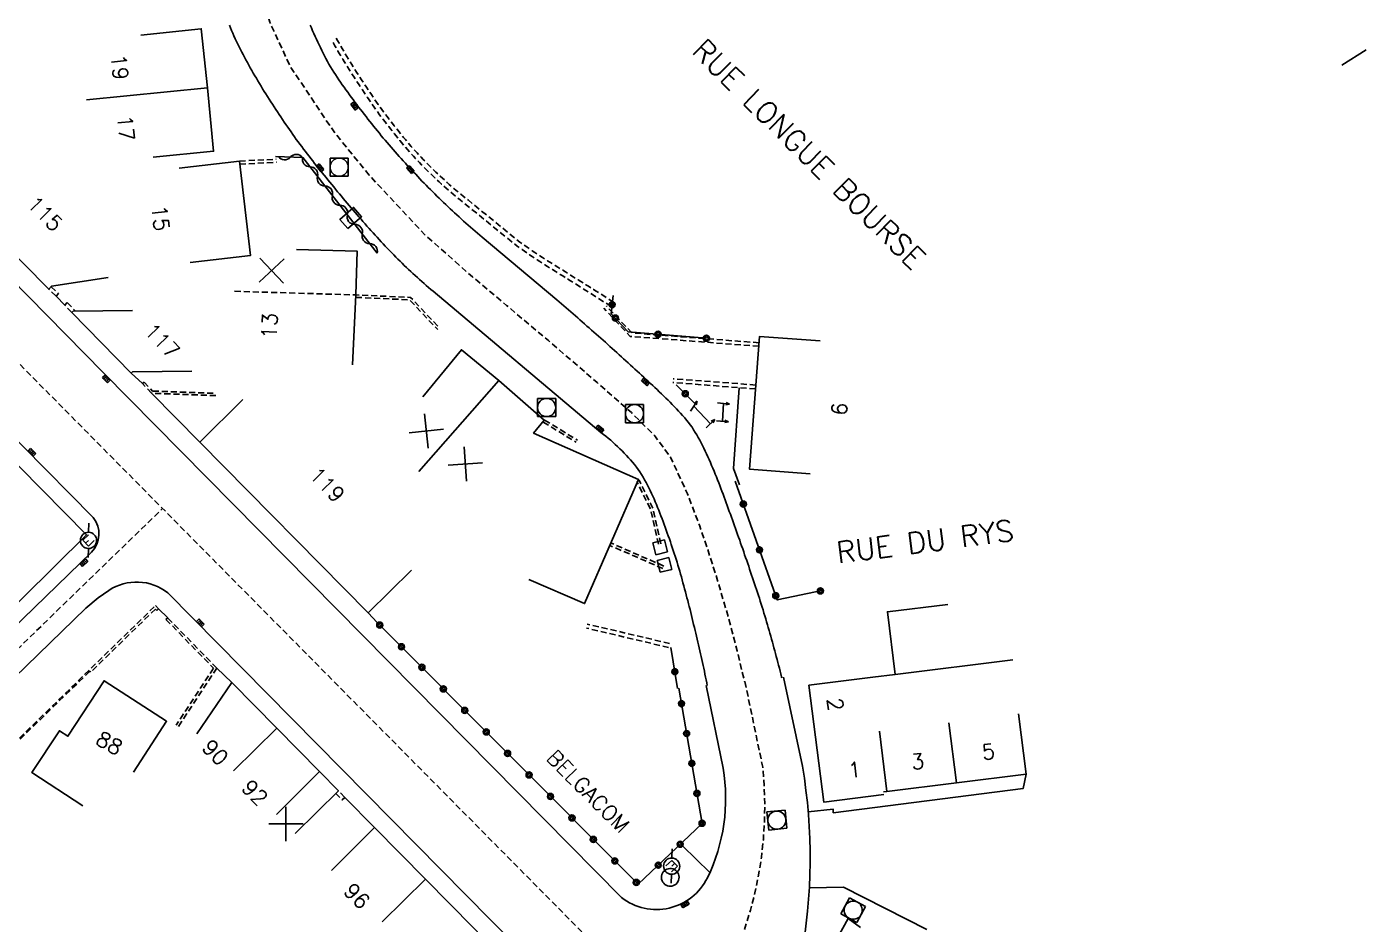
# Model space of a CAD drawing. Header units: millimetres. Extents: x 155999 to 157000, y 122000 to 123000.
# Drawn here: x 156889.7 to 157000, y 122399.7 to 122473.6 of the extents above; entities that cross this region are included whole.
import ezdxf
from ezdxf.enums import TextEntityAlignment as Align

# ---------------------------------------------------------------- set-up
doc = ezdxf.new("R2010")
doc.units = ezdxf.units.MM
doc.linetypes.add('DASHED', pattern=[0.75, 0.5, -0.25])
doc.layers.get('0').update_dxf_attribs({"linetype": 'CONTINUOUS'})
for name, color, linetype in [('W0001', 6, 'DASHED'), ('W0008', 7, 'CONTINUOUS'), ('W0100', 7, 'CONTINUOUS'), ('W0105', 7, 'CONTINUOUS'), ('W0112', 1, 'DASHED'), ('W0310', 3, 'CONTINUOUS'), ('W0322', 7, 'CONTINUOUS'), ('W0334', 7, 'CONTINUOUS'), ('W0400', 7, 'CONTINUOUS'), ('W0420', 7, 'CONTINUOUS'), ('W0471', 7, 'CONTINUOUS'), ('W0984', 7, 'CONTINUOUS'), ('W0989', 7, 'CONTINUOUS'), ('W0991', 7, 'CONTINUOUS'), ('W1102', 7, 'CONTINUOUS'), ('W1471', 7, 'CONTINUOUS')]:
    doc.layers.add(name, color=color, linetype=linetype)
doc.styles.get("Standard").update_dxf_attribs({"font": 'romans.shx', "width": 0.85})

# ---------------------------------------------------------------- blocks, each defined once
blk = doc.blocks.new('t991o')
at = {"color": 0, "linetype": 'Continuous'}
for p, q in [((-1, 1), (1, -1)), ((-1, -1), (1, 1))]:
    blk.add_line(p, q, dxfattribs=at)
blk = doc.blocks.new('t322o')
at = {"color": 0, "linetype": 'Continuous'}
for radius in [0.25, 0.15]:
    blk.add_circle((0, 0), radius, dxfattribs=at)
blk = doc.blocks.new('T400')
for p, q in [((-0.15, 0.3), (0.15, 0.3)), ((-0.15, -0.25), (-0.15, 0.3)), ((-0.15, 0.15), (0.15, 0.15)), ((-0.15, 0), (0.15, 0)), ((0.15, 0.3), (0.15, -0.25)), ((-0.15, -0.15), (0.15, -0.15)), ((-0.15, -0.25), (-0.15, -0.3)), ((-0.15, -0.3), (0.15, -0.3)), ((0.15, -0.3), (0.15, -0.25))]:
    blk.add_line(p, q)
blk = doc.blocks.new('T471')
for p, q in [((-0.333334, 0.333334), (-0.333334, -0.333334)), ((-0.333334, 0.333334), (0.333334, 0.333334)), ((-0.333334, 0), (0, 0)), ((0.500001, 0.500001), (1.000002, 1.000002)), ((-0.500001, -0.500001), (-1.000002, -1.000002)), ((-0.333334, -0.333334), (0.333334, -0.333334))]:
    blk.add_line(p, q)
blk.add_ellipse((0, 0), major_axis=(0.471405, 0.471405), ratio=1, start_param=5.4977871438, end_param=11.780972451)
blk = doc.blocks.new('T420')
for p, q in [((0.75, 0.75), (-0.75, 0.75)), ((-0.75, 0.75), (-0.75, -0.75)), ((0.75, 0.75), (0.75, -0.75)), ((0.75, -0.75), (-0.75, -0.75))]:
    blk.add_line(p, q)
blk.add_ellipse((0, 0), major_axis=(-0.53, 0.53), ratio=1, start_param=3.926991, end_param=10.210176)
blk = doc.blocks.new('t105o')
for p, q in [((-0.5, 0), (0.5, 0)), ((0.5, 0), (0.2, 0.1)), ((0.5, 0), (0.2, -0.1))]:
    blk.add_line(p, q)
blk = doc.blocks.new('t112o')
at = {"color": 0, "linetype": 'Continuous'}
for p, q in [((-0.5, 0.5), (0.5, 0.5)), ((-0.5, -0.5), (-0.5, 0.5)), ((0.5, 0.5), (0.5, -0.5)), ((0.5, -0.5), (-0.5, -0.5))]:
    blk.add_line(p, q, dxfattribs=at)
blk = doc.blocks.new('t310o')
at = {"color": 0, "linetype": 'Continuous'}
for centre, start, end in [((-0.5, 0.38), 216.8699, 323.1304), ((0.5, -0.37), 36.8699, 143.1303)]:
    blk.add_arc(centre, 0.625, start, end, dxfattribs=at)
blk = doc.blocks.new('T1471')
at = {"color": 0, "linetype": 'Continuous', "flags": 128}
blk.add_lwpolyline([(-0.75, -0.5), (-0.75, 0.5), (0.75, 0.5), (0.75, -0.5), (-0.75, -0.5)], dxfattribs=at)

msp = doc.modelspace()

# ---------------------------------------------------------------- linework, layer by layer
at = {"layer": 'W0001', "flags": 128}
for points in [[(157000, 122333.19), (156935.62, 122398.87), (156822.82, 122512.75), (156740.96, 122593.04), (156629.21, 122701.82, 0.081137), (156623.14, 122705.52, -0.062082), (156617.07, 122709.22), (156608.76, 122715.92, -0.05496), (156603.95, 122720.62, 0.055454), (156599.15, 122725.32), (156494.7, 122804.82), (156462.71, 122812.33)], [(156948.84, 122419.68), (156950.31, 122412.63, -0.191256), (156944.01, 122390.31)]]:
    msp.add_lwpolyline(points, format="xyb", dxfattribs=at)
for points in [[(157000, 122631.13), (156942.49, 122587.71), (156932.78, 122577.67), (156928.49, 122571.97), (156925.25, 122566.5), (156920.77, 122555.94), (156917.31, 122547.12), (156914.32, 122539.08), (156912.04, 122532.22), (156909.01, 122521.64), (156907.83, 122515.5), (156907.29, 122510.14), (156906.78, 122503.35), (156906.67, 122497.11), (156906.94, 122490.28), (156907.49, 122484.01), (156908.28, 122478.98), (156909.72, 122473.98), (156911.39, 122470.35), (156915.01, 122464.94), (156917.89, 122461.39), (156922.49, 122456.46), (156926.4, 122453.02), (156929.21, 122450.66), (156932.66, 122447.76), (156936.68, 122444.3), (156939.49, 122441.83), (156941.43, 122439.91), (156942.71, 122438.16), (156944.11, 122435.15), (156945.09, 122432.57), (156945.95, 122430.04), (156946.59, 122428.01), (156947.51, 122424.86), (156948.2, 122422.21), (156948.81, 122419.68)], [(156885.67, 122419.19), (156900.89, 122433.93)]]:
    msp.add_lwpolyline(points, dxfattribs=at)
at = {"layer": 'W0008'}
for points in [[(156945.66, 122419.36), (156947.04, 122412.55, -0.157084), (156945.75, 122403.53, -0.477007), (156938.69, 122401.91), (156895.99, 122445.14), (156859.14, 122482.64), (156837.83, 122504.07, -0.441676), (156837.74, 122512.49), (156858.45, 122526.19)], [(156884.65, 122420.29), (156895.04, 122430.33, 0.37885), (156895.17, 122433.19), (156889.37, 122439.06), (156853.1, 122475.9), (156833.94, 122495.39, 0.101272), (156832.66, 122496.34, 0.201604), (156830.9, 122496.45, 0.236509), (156829.31, 122494.69), (156829.02, 122494.78), (156821.56, 122470.08)], [(156920.33, 122356.15), (156926.56, 122365.31), (156938.97, 122383.47, 0.338669), (156938.76, 122389.08), (156927.89, 122400.06), (156901.31, 122426.99, 0.325745), (156896.46, 122427.19), (156895.58, 122426.58), (156894.57, 122425.74), (156886.69, 122418.09)], [(157000, 122339.69), (156971.04, 122369.19), (156953.56, 122386.87, -0.298087), (156952.06, 122392.11), (156953.44, 122396.82, 0.088374), (156953.58, 122412.71), (156952.02, 122420.05)]]:
    msp.add_lwpolyline(points, format="xyb", dxfattribs=at)
at = {"layer": 'W0008', "flags": 128}
for points in [[(156906.39, 122473.73), (156906.48, 122473.51), (156906.57, 122473.28), (156906.67, 122473.06), (156906.77, 122472.84), (156906.87, 122472.61), (156906.97, 122472.39), (156907.08, 122472.18), (156907.19, 122471.96), (156907.3, 122471.74), (156907.41, 122471.52), (156907.52, 122471.31), (156907.64, 122471.09), (156907.75, 122470.88), (156907.87, 122470.66), (156907.99, 122470.45), (156908.11, 122470.23), (156908.23, 122470.01), (156908.36, 122469.79), (156908.48, 122469.57), (156908.61, 122469.36), (156908.74, 122469.14), (156908.87, 122468.92), (156909, 122468.71), (156909.13, 122468.49), (156909.26, 122468.28), (156909.39, 122468.07), (156909.53, 122467.85), (156909.66, 122467.64), (156909.8, 122467.43), (156909.94, 122467.22), (156910.07, 122467.01), (156910.21, 122466.8), (156910.35, 122466.59), (156910.49, 122466.38), (156910.63, 122466.17), (156910.77, 122465.96), (156910.9, 122465.75), (156911.04, 122465.55), (156911.19, 122465.34), (156911.33, 122465.14), (156911.47, 122464.94), (156911.61, 122464.73), (156911.76, 122464.53), (156911.9, 122464.33), (156912.05, 122464.13), (156912.2, 122463.93), (156912.35, 122463.73), (156912.5, 122463.53), (156912.65, 122463.33), (156912.8, 122463.13), (156912.95, 122462.94), (156913.11, 122462.74), (156913.26, 122462.55), (156913.41, 122462.35), (156913.57, 122462.15), (156913.72, 122461.96), (156913.88, 122461.77), (156914.03, 122461.57), (156914.19, 122461.38), (156914.35, 122461.18), (156914.5, 122460.99), (156914.66, 122460.8), (156914.82, 122460.6), (156914.98, 122460.41), (156915.13, 122460.22), (156915.29, 122460.02), (156915.45, 122459.83), (156915.61, 122459.64), (156915.77, 122459.45), (156915.93, 122459.26), (156916.09, 122459.07), (156916.25, 122458.88), (156916.41, 122458.69), (156916.57, 122458.5), (156916.74, 122458.31), (156916.9, 122458.12), (156917.06, 122457.94), (156917.23, 122457.75), (156917.39, 122457.56), (156917.56, 122457.37), (156917.72, 122457.19), (156917.89, 122457), (156918.05, 122456.82), (156918.22, 122456.63), (156918.39, 122456.45), (156918.56, 122456.27), (156918.72, 122456.08), (156918.89, 122455.9), (156919.06, 122455.72), (156919.23, 122455.54), (156919.41, 122455.35), (156919.58, 122455.17), (156919.75, 122455), (156919.92, 122454.82), (156920.09, 122454.64), (156920.26, 122454.47), (156920.44, 122454.3), (156920.61, 122454.13), (156920.79, 122453.95), (156920.97, 122453.78), (156921.14, 122453.61), (156921.32, 122453.45), (156921.5, 122453.28), (156921.68, 122453.11), (156921.87, 122452.95), (156922.05, 122452.78), (156922.23, 122452.62), (156922.42, 122452.46), (156922.6, 122452.3), (156922.79, 122452.14), (156922.97, 122451.98), (156923.16, 122451.82), (156936.99, 122440.2), (156937.2, 122440.04), (156937.4, 122439.88), (156937.59, 122439.72), (156937.79, 122439.55), (156937.98, 122439.38), (156938.17, 122439.21), (156938.36, 122439.04), (156938.54, 122438.86), (156938.72, 122438.68), (156938.9, 122438.5), (156939.08, 122438.31), (156939.25, 122438.12), (156939.42, 122437.93), (156939.58, 122437.74), (156939.74, 122437.55), (156939.9, 122437.35), (156940.05, 122437.15), (156940.19, 122436.95), (156940.33, 122436.74), (156940.46, 122436.52), (156940.58, 122436.3), (156940.7, 122436.08), (156940.82, 122435.86), (156940.93, 122435.63), (156941.05, 122435.41), (156941.15, 122435.18), (156941.26, 122434.95), (156941.36, 122434.72), (156941.46, 122434.49), (156941.56, 122434.26), (156941.65, 122434.03), (156941.75, 122433.8), (156941.84, 122433.56), (156941.93, 122433.33), (156942.02, 122433.09), (156942.11, 122432.86), (156942.19, 122432.62), (156942.28, 122432.39), (156942.36, 122432.15), (156942.45, 122431.91), (156942.53, 122431.68), (156942.62, 122431.44), (156942.7, 122431.2), (156942.78, 122430.96), (156942.86, 122430.72), (156942.94, 122430.48), (156943.02, 122430.24), (156943.1, 122430), (156943.17, 122429.76), (156943.25, 122429.52), (156943.32, 122429.27), (156943.39, 122429.03), (156943.47, 122428.79), (156943.54, 122428.54), (156943.61, 122428.3), (156943.67, 122428.06), (156943.74, 122427.81), (156943.81, 122427.57), (156943.87, 122427.33), (156943.94, 122427.08), (156944, 122426.84), (156944.07, 122426.59), (156944.13, 122426.35), (156944.19, 122426.1), (156944.26, 122425.86), (156944.32, 122425.61), (156944.38, 122425.36), (156944.44, 122425.12), (156944.5, 122424.87), (156944.56, 122424.63), (156944.62, 122424.38), (156944.68, 122424.14), (156944.74, 122423.9), (156944.8, 122423.66), (156944.86, 122423.42), (156944.92, 122423.18), (156944.97, 122422.94), (156945.03, 122422.7), (156945.08, 122422.46), (156945.14, 122422.22), (156945.19, 122421.98), (156945.24, 122421.74), (156945.3, 122421.5), (156945.35, 122421.26), (156945.4, 122421.02), (156945.45, 122420.78), (156945.5, 122420.54), (156945.55, 122420.3), (156945.6, 122420.06), (156945.65, 122419.82), (156945.7, 122419.58), (156945.74, 122419.37)], [(156913.04, 122473.74), (156913.14, 122473.5), (156913.24, 122473.27), (156913.34, 122473.04), (156913.45, 122472.8), (156913.55, 122472.57), (156913.66, 122472.34), (156913.77, 122472.11), (156913.88, 122471.88), (156913.99, 122471.65), (156914.1, 122471.43), (156914.22, 122471.2), (156914.34, 122470.98), (156914.46, 122470.75), (156914.59, 122470.53), (156914.71, 122470.31), (156914.85, 122470.09), (156914.98, 122469.87), (156915.12, 122469.66), (156915.26, 122469.45), (156915.4, 122469.23), (156915.55, 122469.03), (156915.69, 122468.82), (156915.84, 122468.62), (156915.98, 122468.41), (156916.13, 122468.21), (156916.28, 122468), (156916.43, 122467.8), (156916.58, 122467.6), (156916.73, 122467.39), (156916.88, 122467.19), (156917.03, 122466.99), (156917.18, 122466.79), (156917.34, 122466.59), (156917.49, 122466.39), (156917.64, 122466.2), (156917.8, 122466), (156917.95, 122465.8), (156918.11, 122465.6), (156918.27, 122465.41), (156918.42, 122465.21), (156918.58, 122465.02), (156918.74, 122464.83), (156918.9, 122464.63), (156919.06, 122464.44), (156919.22, 122464.25), (156919.39, 122464.06), (156919.55, 122463.87), (156919.71, 122463.68), (156919.88, 122463.49), (156920.04, 122463.3), (156920.21, 122463.11), (156920.37, 122462.92), (156920.54, 122462.74), (156920.71, 122462.55), (156920.88, 122462.37), (156921.04, 122462.18), (156921.21, 122462), (156921.38, 122461.81), (156921.55, 122461.63), (156921.73, 122461.45), (156921.9, 122461.27), (156922.07, 122461.09), (156922.25, 122460.9), (156922.42, 122460.72), (156922.6, 122460.55), (156922.77, 122460.37), (156922.95, 122460.19), (156923.13, 122460.01), (156923.3, 122459.84), (156923.48, 122459.66), (156923.66, 122459.48), (156923.84, 122459.31), (156924.02, 122459.14), (156924.2, 122458.96), (156924.39, 122458.79), (156924.57, 122458.62), (156924.75, 122458.45), (156924.94, 122458.28), (156925.12, 122458.11), (156925.31, 122457.94), (156925.49, 122457.77), (156925.68, 122457.6), (156925.87, 122457.43), (156926.06, 122457.26), (156926.25, 122457.1), (156926.44, 122456.93), (156926.63, 122456.77), (156926.82, 122456.6), (156927.01, 122456.44), (156927.2, 122456.28), (156933.34, 122451.12), (156933.54, 122450.95), (156933.73, 122450.79), (156933.92, 122450.62), (156934.11, 122450.46), (156934.31, 122450.29), (156934.5, 122450.13), (156934.69, 122449.96), (156934.88, 122449.8), (156935.07, 122449.63), (156935.26, 122449.46), (156935.45, 122449.3), (156935.64, 122449.13), (156935.83, 122448.96), (156936.02, 122448.8), (156936.21, 122448.63), (156936.4, 122448.46), (156936.59, 122448.29), (156936.78, 122448.13), (156936.97, 122447.96), (156937.16, 122447.79), (156937.35, 122447.62), (156937.54, 122447.45), (156937.73, 122447.28), (156937.92, 122447.11), (156938.1, 122446.94), (156938.29, 122446.77), (156938.48, 122446.6), (156938.67, 122446.43), (156938.85, 122446.26), (156939.04, 122446.09), (156939.23, 122445.92), (156939.41, 122445.75), (156939.6, 122445.58), (156939.78, 122445.42), (156939.96, 122445.25), (156940.15, 122445.08), (156940.33, 122444.91), (156940.52, 122444.74), (156940.7, 122444.57), (156940.88, 122444.41), (156941.07, 122444.24), (156941.25, 122444.07), (156941.43, 122443.89), (156941.61, 122443.72), (156941.79, 122443.55), (156941.97, 122443.38), (156942.15, 122443.2), (156942.33, 122443.03), (156942.51, 122442.85), (156942.68, 122442.68), (156942.86, 122442.5), (156943.03, 122442.32), (156943.2, 122442.14), (156943.37, 122441.96), (156943.55, 122441.78), (156943.71, 122441.6), (156943.88, 122441.41), (156944.04, 122441.22), (156944.19, 122441.02), (156944.34, 122440.82), (156944.49, 122440.62), (156944.62, 122440.41), (156944.75, 122440.2), (156944.88, 122439.99), (156945, 122439.77), (156945.12, 122439.56), (156945.24, 122439.34), (156945.35, 122439.12), (156945.47, 122438.9), (156945.58, 122438.66), (156945.69, 122438.43), (156945.8, 122438.2), (156945.9, 122437.96), (156946, 122437.72), (156946.1, 122437.48), (156946.2, 122437.25), (156946.3, 122437.01), (156946.39, 122436.77), (156946.49, 122436.53), (156946.59, 122436.29), (156946.68, 122436.05), (156946.77, 122435.82), (156946.86, 122435.59), (156946.95, 122435.35), (156947.04, 122435.11), (156947.12, 122434.88), (156947.21, 122434.64), (156947.3, 122434.41), (156947.38, 122434.17), (156947.47, 122433.93), (156947.55, 122433.7), (156947.64, 122433.46), (156947.73, 122433.22), (156947.81, 122432.99), (156947.9, 122432.75), (156947.99, 122432.51), (156948.07, 122432.28), (156948.16, 122432.04), (156948.24, 122431.8), (156948.32, 122431.57), (156948.41, 122431.33), (156948.49, 122431.09), (156948.57, 122430.85), (156948.66, 122430.61), (156948.74, 122430.37), (156948.82, 122430.13), (156948.9, 122429.89), (156948.99, 122429.66), (156949.07, 122429.42), (156949.15, 122429.18), (156949.23, 122428.94), (156949.31, 122428.7), (156949.39, 122428.46), (156949.47, 122428.22), (156949.56, 122427.98), (156949.64, 122427.74), (156949.71, 122427.5), (156949.79, 122427.26), (156949.87, 122427.02), (156949.95, 122426.78), (156950.03, 122426.54), (156950.1, 122426.3), (156950.18, 122426.06), (156950.26, 122425.82), (156950.33, 122425.58), (156950.4, 122425.33), (156950.48, 122425.09), (156950.55, 122424.85), (156950.62, 122424.61), (156950.69, 122424.37), (156950.76, 122424.14), (156950.83, 122423.9), (156950.9, 122423.66), (156950.97, 122423.42), (156951.03, 122423.18), (156951.1, 122422.94), (156951.17, 122422.71), (156951.23, 122422.47), (156951.3, 122422.23), (156951.36, 122421.99), (156951.42, 122421.75), (156951.49, 122421.51), (156951.55, 122421.27), (156951.61, 122421.03), (156951.68, 122420.79), (156951.74, 122420.55), (156951.8, 122420.31), (156951.86, 122420.07), (156951.88, 122419.99)]]:
    msp.add_lwpolyline(points, dxfattribs=at)
at = {"layer": 'W0100', "flags": 128}
for points in [[(156899.1, 122472.92), (156904.07, 122473.44), (156904.58, 122468.56), (156905.09, 122463.35), (156900.11, 122462.86)], [(156902.26, 122461.97), (156907.22, 122462.54), (156908.12, 122454.76), (156903.16, 122454.19)], [(156916.54, 122445.76), (156916.81, 122451.52), (156916.92, 122455.11), (156911.93, 122455.26)], [(156955.04, 122447.74), (156950.05, 122448.11), (156949.23, 122437.17), (156954.21, 122436.79)], [(156922.33, 122443.14), (156925.49, 122447.01), (156928.59, 122444.48), (156932.31, 122441.21), (156931.44, 122440.14), (156940.09, 122436.32), (156935.64, 122426.11), (156931.06, 122428.1)], [(156948.38, 122443.88), (156947.9, 122437.23), (156948.4, 122435.89)], [(156946, 122440.92), (156944.63, 122442.37)], [(156947.08, 122442.58), (156946.99, 122441.12)], [(156960.29, 122410.38), (156955.33, 122409.76), (156954.11, 122419.38), (156959.36, 122420.04), (156961.22, 122420.27), (156960.58, 122425.43), (156965.54, 122426.04)]]:
    msp.add_lwpolyline(points, dxfattribs=at)
at = {"layer": 'W0100'}
for points in [[(156896.42, 122452.95), (156891.74, 122452.23), (156891.51, 122451.99), (156881.1, 122462.52), (156881.34, 122462.76), (156886.01, 122463.48)], [(156903.29, 122445.25), (156898.42, 122445.19), (156898.29, 122445.09), (156893.41, 122450.08), (156893.53, 122450.19), (156898.41, 122450.24)], [(156884.02, 122421.31), (156894.63, 122431.78), (156885.44, 122441.08), (156885.17, 122439.95), (156880.2, 122441.17), (156881.25, 122445.27), (156877.13, 122449.43)], [(156921.38, 122428.86), (156917.82, 122425.35), (156903.95, 122439.41), (156907.51, 122442.92)], [(156898.49, 122412.23), (156901.22, 122416.42), (156896.07, 122419.76), (156893.1, 122415.18), (156892.39, 122415.64), (156890.13, 122412.19), (156894.31, 122409.45)], [(156911.82, 122407.18), (156915.37, 122410.7), (156913.81, 122412.27), (156910.29, 122415.85), (156906.58, 122419.6), (156903.72, 122415.38)], [(156972, 122412.06), (156966.25, 122411.34), (156960.53, 122410.64), (156960.26, 122410.61)], [(156929.74, 122381.73), (156933.87, 122378.92), (156938.08, 122385.09), (156937.87, 122387.88), (156935.64, 122390.18), (156928.43, 122397.38), (156926.49, 122399.41), (156922.54, 122403.42), (156918.35, 122407.66), (156914.8, 122404.14)]]:
    msp.add_lwpolyline(points, dxfattribs=at)
msp.add_lwpolyline([(156942.7, 122402.84, 5.975227), (156942.25, 122402.99, 0.167358)], format="xyb", close=True, dxfattribs=at)
at = {"layer": 'W0112', "flags": 128}
for points in [[(156937.84, 122450.57), (156937.63, 122450.7), (156937.42, 122450.83), (156937.21, 122450.96), (156937, 122451.1), (156936.79, 122451.23), (156936.58, 122451.36), (156936.37, 122451.49), (156936.16, 122451.63), (156935.95, 122451.76), (156935.74, 122451.89), (156935.53, 122452.02), (156935.32, 122452.15), (156935.11, 122452.29), (156934.9, 122452.42), (156934.69, 122452.55), (156934.48, 122452.68), (156934.27, 122452.81), (156934.06, 122452.95), (156933.84, 122453.08), (156933.63, 122453.21), (156933.42, 122453.34), (156933.21, 122453.47), (156933, 122453.61), (156932.79, 122453.74), (156932.58, 122453.87), (156932.37, 122454.01), (156932.16, 122454.14), (156931.95, 122454.28), (156931.74, 122454.42), (156931.53, 122454.55), (156931.32, 122454.69), (156931.11, 122454.83), (156930.9, 122454.97), (156930.7, 122455.11), (156930.49, 122455.25), (156930.28, 122455.4), (156930.08, 122455.54), (156925.78, 122459.03), (156925.59, 122459.18), (156925.39, 122459.34), (156925.19, 122459.5), (156925, 122459.66), (156924.81, 122459.82), (156924.61, 122459.99), (156924.42, 122460.15), (156924.23, 122460.32), (156924.04, 122460.48), (156923.86, 122460.65), (156923.67, 122460.82), (156923.49, 122460.99), (156923.3, 122461.17), (156923.12, 122461.34), (156922.94, 122461.52), (156922.76, 122461.69), (156922.58, 122461.87), (156922.4, 122462.05), (156922.22, 122462.23), (156922.05, 122462.41), (156921.88, 122462.58), (156921.72, 122462.76), (156921.55, 122462.94), (156921.39, 122463.12), (156921.22, 122463.31), (156921.06, 122463.49), (156920.9, 122463.68), (156920.74, 122463.86), (156920.58, 122464.05), (156920.43, 122464.24), (156920.27, 122464.42), (156920.12, 122464.61), (156919.96, 122464.8), (156919.81, 122465), (156919.66, 122465.19), (156919.51, 122465.38), (156919.36, 122465.57), (156919.21, 122465.77), (156919.06, 122465.97), (156918.91, 122466.16), (156918.76, 122466.36), (156918.61, 122466.56), (156918.47, 122466.76), (156918.32, 122466.97), (156918.18, 122467.17), (156918.04, 122467.37), (156917.9, 122467.58), (156917.76, 122467.78), (156917.62, 122467.99), (156917.48, 122468.19), (156917.34, 122468.4), (156917.21, 122468.61), (156917.07, 122468.81), (156916.93, 122469.02), (156916.8, 122469.23), (156916.66, 122469.44), (156916.53, 122469.65), (156916.39, 122469.86), (156916.26, 122470.08), (156916.12, 122470.29), (156915.99, 122470.51), (156915.85, 122470.73), (156915.72, 122470.94), (156915.59, 122471.16), (156915.46, 122471.38), (156915.33, 122471.6), (156915.2, 122471.82), (156915.08, 122472.04), (156914.95, 122472.26), (156914.83, 122472.49)], [(156938.05, 122450.91), (156937.84, 122451.04), (156937.63, 122451.17), (156937.42, 122451.3), (156937.21, 122451.44), (156937, 122451.57), (156936.79, 122451.7), (156936.58, 122451.83), (156936.37, 122451.96), (156936.16, 122452.1), (156935.95, 122452.23), (156935.74, 122452.36), (156935.53, 122452.49), (156935.32, 122452.62), (156935.11, 122452.76), (156934.9, 122452.89), (156934.69, 122453.02), (156934.48, 122453.15), (156934.27, 122453.29), (156934.06, 122453.42), (156933.85, 122453.55), (156933.64, 122453.68), (156933.43, 122453.81), (156933.22, 122453.95), (156933, 122454.08), (156932.79, 122454.21), (156932.58, 122454.34), (156932.37, 122454.48), (156932.17, 122454.61), (156931.96, 122454.75), (156931.75, 122454.89), (156931.54, 122455.02), (156931.33, 122455.16), (156931.13, 122455.3), (156930.92, 122455.44), (156930.72, 122455.58), (156930.51, 122455.73), (156930.32, 122455.86), (156926.04, 122459.34), (156925.84, 122459.5), (156925.64, 122459.65), (156925.45, 122459.81), (156925.26, 122459.97), (156925.06, 122460.13), (156924.87, 122460.29), (156924.69, 122460.45), (156924.5, 122460.62), (156924.31, 122460.78), (156924.13, 122460.95), (156923.94, 122461.12), (156923.76, 122461.29), (156923.58, 122461.46), (156923.4, 122461.63), (156923.22, 122461.8), (156923.04, 122461.98), (156922.86, 122462.15), (156922.68, 122462.33), (156922.51, 122462.51), (156922.34, 122462.68), (156922.17, 122462.86), (156922.01, 122463.03), (156921.85, 122463.21), (156921.68, 122463.39), (156921.52, 122463.57), (156921.36, 122463.75), (156921.2, 122463.94), (156921.05, 122464.12), (156920.89, 122464.31), (156920.74, 122464.49), (156920.58, 122464.68), (156920.43, 122464.87), (156920.28, 122465.06), (156920.12, 122465.25), (156919.97, 122465.44), (156919.82, 122465.63), (156919.67, 122465.82), (156919.52, 122466.01), (156919.38, 122466.21), (156919.23, 122466.4), (156919.08, 122466.6), (156918.94, 122466.8), (156918.79, 122467), (156918.65, 122467.2), (156918.51, 122467.4), (156918.37, 122467.6), (156918.23, 122467.8), (156918.09, 122468.01), (156917.95, 122468.21), (156917.81, 122468.42), (156917.68, 122468.62), (156917.54, 122468.83), (156917.4, 122469.03), (156917.27, 122469.24), (156917.13, 122469.45), (156917, 122469.65), (156916.87, 122469.86), (156916.73, 122470.08), (156916.59, 122470.29), (156916.46, 122470.5), (156916.33, 122470.72), (156916.19, 122470.93), (156916.06, 122471.15), (156915.93, 122471.37), (156915.81, 122471.58), (156915.68, 122471.8), (156915.55, 122472.02), (156915.43, 122472.24), (156915.3, 122472.46), (156915.18, 122472.68)], [(156907.23, 122462.54), (156910.24, 122462.69)], [(156907.24, 122462.29), (156910.26, 122462.44)], [(156906.82, 122451.82), (156916.81, 122451.52), (156921.31, 122451.32), (156923.69, 122448.8)], [(156916.81, 122451.32), (156921.22, 122451.12), (156923.55, 122448.66)], [(156949.99, 122447.29), (156939.4, 122448.11), (156937.22, 122450.42)], [(156950.01, 122447.58), (156939.53, 122448.39), (156937.43, 122450.61)], [(156949.72, 122443.78), (156942.91, 122444.31)], [(156949.75, 122444.1), (156942.93, 122444.62)], [(156932.24, 122441.05), (156934.94, 122439.39)], [(156932.35, 122441.22), (156935.05, 122439.56)], [(156941.72, 122430.99), (156941.07, 122433.88), (156939.94, 122436.17)], [(156941.93, 122431.03), (156941.27, 122433.95), (156940.13, 122436.26)], [(156942.17, 122429.2), (156937.85, 122431.07)], [(156942.08, 122429), (156937.76, 122430.87)], [(156942.64, 122422.82), (156935.86, 122424.42)], [(156942.56, 122422.49), (156935.79, 122424.09)]]:
    msp.add_lwpolyline(points, dxfattribs=at)
at = {"layer": 'W0112'}
for points in [[(156891.72, 122452.2), (156892.32, 122451.63), (156892.12, 122451.42), (156891.51, 122451.99)], [(156893.41, 122450.08), (156892.83, 122450.68), (156893.04, 122450.89), (156893.73, 122450.19)], [(156905.28, 122443.23), (156899.98, 122443.42), (156899.23, 122444.22), (156899.37, 122444.35), (156900.07, 122443.6), (156905.29, 122443.42)], [(156886.95, 122412.94), (156900.31, 122425.95), (156900.56, 122425.67), (156900.41, 122425.53), (156900.3, 122425.66), (156894.96, 122420.46), (156894.89, 122420.53), (156887.02, 122412.87)], [(156902.19, 122416), (156905.35, 122420.8), (156901.31, 122424.93), (156901.17, 122424.8), (156905.09, 122420.78), (156902.02, 122416.11)], [(156915.14, 122410.49), (156915.67, 122409.94), (156915.89, 122410.15), (156915.37, 122410.7)]]:
    msp.add_lwpolyline(points, dxfattribs=at)
at = {"layer": 'W0310', "flags": 128}
msp.add_lwpolyline([(156918.56, 122454.96), (156912.45, 122462.83), (156910.19, 122462.92)], dxfattribs=at)
at = {"layer": 'W0322', "flags": 128}
for points in [[(156937.99, 122451.47), (156937.84, 122449.97), (156939.24, 122448.48), (156945.69, 122447.95)], [(156944.67, 122442.63), (156943.19, 122444.13)], [(156948.05, 122436.18), (156951.5, 122426.41), (156955.3, 122427.2)], [(156942.75, 122422.48), (156943.29, 122419.12)]]:
    msp.add_lwpolyline(points, dxfattribs=at)
at = {"layer": 'W0322'}
msp.add_lwpolyline([(156943.4, 122419.13), (156945.31, 122408.01), (156940.05, 122403), (156918.56, 122424.55)], dxfattribs=at)
at = {"layer": 'W0334', "flags": 128}
for points in [[(156892.12, 122451.42), (156892.83, 122450.68)], [(156898.29, 122445.09), (156899.23, 122444.22)], [(156899.98, 122443.42), (156903.95, 122439.41)], [(156915.89, 122410.15), (156918.35, 122407.66)]]:
    msp.add_lwpolyline(points, dxfattribs=at)
at = {"layer": 'W0334'}
for points in [[(156901.31, 122424.93), (156900.56, 122425.67)], [(156918.56, 122424.55), (156917.82, 122425.35)], [(156906.58, 122419.6), (156905.35, 122420.8)], [(156972, 122412.06), (156971.74, 122410.88), (156956.12, 122408.88), (156956.11, 122409.17), (156954.05, 122408.97)], [(156943.7, 122406.15), (156945.96, 122403.98)], [(156954.15, 122402.7), (156956.97, 122402.76), (156963.81, 122399.27)], [(156952.14, 122390.73), (156957.33, 122400.17), (156958.36, 122399.45)]]:
    msp.add_lwpolyline(points, dxfattribs=at)
at = {"layer": 'W1102'}
for p, q in [((156971.37, 122417.02), (156972, 122412.06)), ((156906.73, 122412.34), (156910.29, 122415.85)), ((156959.93, 122415.6), (156960.53, 122410.64)), ((156965.63, 122416.3), (156966.25, 122411.34)), ((156910.27, 122408.74), (156913.81, 122412.27)), ((156918.98, 122399.91), (156922.54, 122403.42))]:
    msp.add_line(p, q, dxfattribs=at)
at = {"layer": 'W1102', "flags": 128}
for points in [[(157000, 122471.69), (156997.99, 122470.43)], [(156904.58, 122468.56), (156894.63, 122467.59)], [(156928.59, 122444.48), (156921.98, 122436.98)], [(156961.22, 122420.27), (156970.89, 122421.47)]]:
    msp.add_lwpolyline(points, dxfattribs=at)

# ---------------------------------------------------------------- block references
at = {"layer": 'W0105'}
for p, rotation in [((156944.63, 122442.37), 55.6056360514384), ((156947.08, 122442.58), 355.0234614031144), ((156946, 122440.92), 43.96044904701122), ((156946.99, 122441.12), 355.9683915748519)]:
    msp.add_blockref('t105o', p, dxfattribs=dict(at, rotation=rotation))
at = {"layer": 'W0112'}
for p, rotation in [((156941.86, 122430.74), 283.9677161075368), ((156942.22, 122429.29), 103.9677161076716)]:
    msp.add_blockref('t112o', p, dxfattribs=dict(at, rotation=rotation))
at = {"layer": 'W0310'}
for p, rotation in [((156911.41, 122462.87), 177.7185042879968), ((156913.04, 122462.07), 127.8365724615897), ((156914.26, 122460.49), 127.8365724615897), ((156915.49, 122458.91), 127.8365724615897), ((156916.72, 122457.33), 127.8365724615897), ((156917.95, 122455.75), 127.8365724615897)]:
    msp.add_blockref('t310o', p, dxfattribs=dict(at, rotation=rotation))
at = {"layer": 'W0322'}
for p in [(156937.91, 122450.72), (156943.93, 122443.38)]:
    msp.add_blockref('t322o', p, dxfattribs=at)
for p, rotation in [((156938.18, 122449.61), 313.2277530000464), ((156941.69, 122448.28), 355.2816301802923), ((156945.67, 122447.95), 355.2816301802923), ((156948.71, 122434.3), 289.4489018731759), ((156950.04, 122430.53), 289.4489018731759), ((156951.38, 122426.75), 289.4489018731759), ((156955.06, 122427.15), 11.70982789803654), ((156918.77, 122424.34), 134.911227594263), ((156920.56, 122422.55), 134.911227594263), ((156922.24, 122420.86), 134.911227594263), ((156943.07, 122420.5), 279.1783954412908), ((156924.01, 122419.08), 134.911227594263), ((156943.62, 122417.87), 279.755804654244), ((156925.77, 122417.31), 134.911227594263), ((156927.54, 122415.54), 134.911227594263), ((156944.04, 122415.41), 279.755804654244), ((156929.3, 122413.77), 134.911227594263), ((156931.07, 122412), 134.911227594263), ((156944.47, 122412.95), 279.755804654244), ((156932.83, 122410.23), 134.911227594263), ((156944.89, 122410.48), 279.755804654244), ((156934.6, 122408.46), 134.911227594263), ((156945.31, 122408.02), 279.755804654244), ((156936.36, 122406.69), 134.911227594263), ((156943.51, 122406.29), 223.587736409172), ((156938.13, 122404.92), 134.911227594263), ((156941.7, 122404.57), 223.587736409172), ((156939.89, 122403.15), 134.911227594263)]:
    msp.add_blockref('t322o', p, dxfattribs=dict(at, rotation=rotation))
at = {"layer": 'W0400'}
for p, rotation in [((156916.68, 122467.07), 216.8237836799753), ((156913.86, 122461.99), 38.56605474133744), ((156921.3, 122461.84), 222.8637713217195), ((156896.26, 122444.6), 224.64728743522), ((156940.64, 122444.35), 227.2548701748923), ((156940.65, 122444.36), 227.2548701799627), ((156936.9, 122440.5), 49.95811702264936), ((156890.13, 122438.56), 224.652893972216), ((156894.42, 122429.48), 134.0171781560432), ((156904, 122424.52), 224.623706753153), ((156943.91, 122401.34), 300.0341003168062)]:
    msp.add_blockref('T400', p, dxfattribs=dict(at, rotation=rotation))
at = {"layer": 'W0420'}
for p in [(156915.43, 122462.04), (156932.51, 122442.25), (156939.75, 122441.74)]:
    msp.add_blockref('T420', p, dxfattribs=at)
for p, rotation in [((156951.47, 122408.28), 185.616488660401), ((156957.76, 122400.86), 331.502811883978)]:
    msp.add_blockref('T420', p, dxfattribs=dict(at, rotation=rotation))
at = {"layer": 'W0471'}
for p, rotation in [((156894.79, 122431.31), 44.0171781560432), ((156942.81, 122404.49), 223.5776873594355)]:
    msp.add_blockref('T471', p, dxfattribs=dict(at, rotation=rotation))
at = {"layer": 'W0991'}
for p, rotation in [((156909.87, 122453.53), 88.26701901763937), ((156922.61, 122440.32), 320.8013531948611), ((156925.82, 122437.6), 318.6115468998835), ((156911.04, 122407.97), 44.79395394955384)]:
    msp.add_blockref('t991o', p, dxfattribs=dict(at, rotation=rotation))
at = {"layer": 'W1471', "rotation": 40.83792509965175}
msp.add_blockref('T1471', (156916.38, 122457.85), dxfattribs=at)

# ---------------------------------------------------------------- texts
at = {"layer": 'W0984'}
msp.add_text('BELGACOM', height=1.25, rotation=314.9112, dxfattribs=at).set_placement((156935.94, 122410.65), align=Align.MIDDLE)
at = {"layer": 'W0989'}
for s, rotation, p in [('RUE LONGUE BOURSE', 315.4018, (156954.11, 122463.12)), ('RUE DU RYS', 7.2949, (156963.67, 122431.23))]:
    msp.add_text(s, height=1.75, rotation=rotation, dxfattribs=at).set_placement(p, align=Align.MIDDLE)
at = {"layer": 'W0991'}
for s, rotation, p in [('19', 275.9105, (156897.36, 122470.28)), ('17', 275.5514, (156897.86, 122465.27)), ('115', 314.6602, (156891.21, 122458.21)), ('15', 276.5886, (156900.72, 122457.85)), ('13', 87.3072, (156909.69, 122448.97)), ('117', 314.3343, (156900.85, 122447.74)), ('6', 85.6997, (156956.62, 122442.12)), ('119', 314.6063, (156914.44, 122435.89)), ('2', 277.199, (156956.29, 122417.81)), ('88', 330.7802, (156896.51, 122414.62)), ('90', 314.6769, (156905.23, 122413.85)), ('5', 7.1748, (156968.89, 122413.91)), ('3', 6.9677, (156963.07, 122413.11)), ('1', 7.0215, (156957.88, 122412.43)), ('92', 314.5645, (156908.49, 122410.54)), ('96', 314.6402, (156916.89, 122402.03))]:
    msp.add_text(s, height=1.25, rotation=rotation, dxfattribs=at).set_placement(p, align=Align.MIDDLE)

doc.saveas('drawing.dxf')
